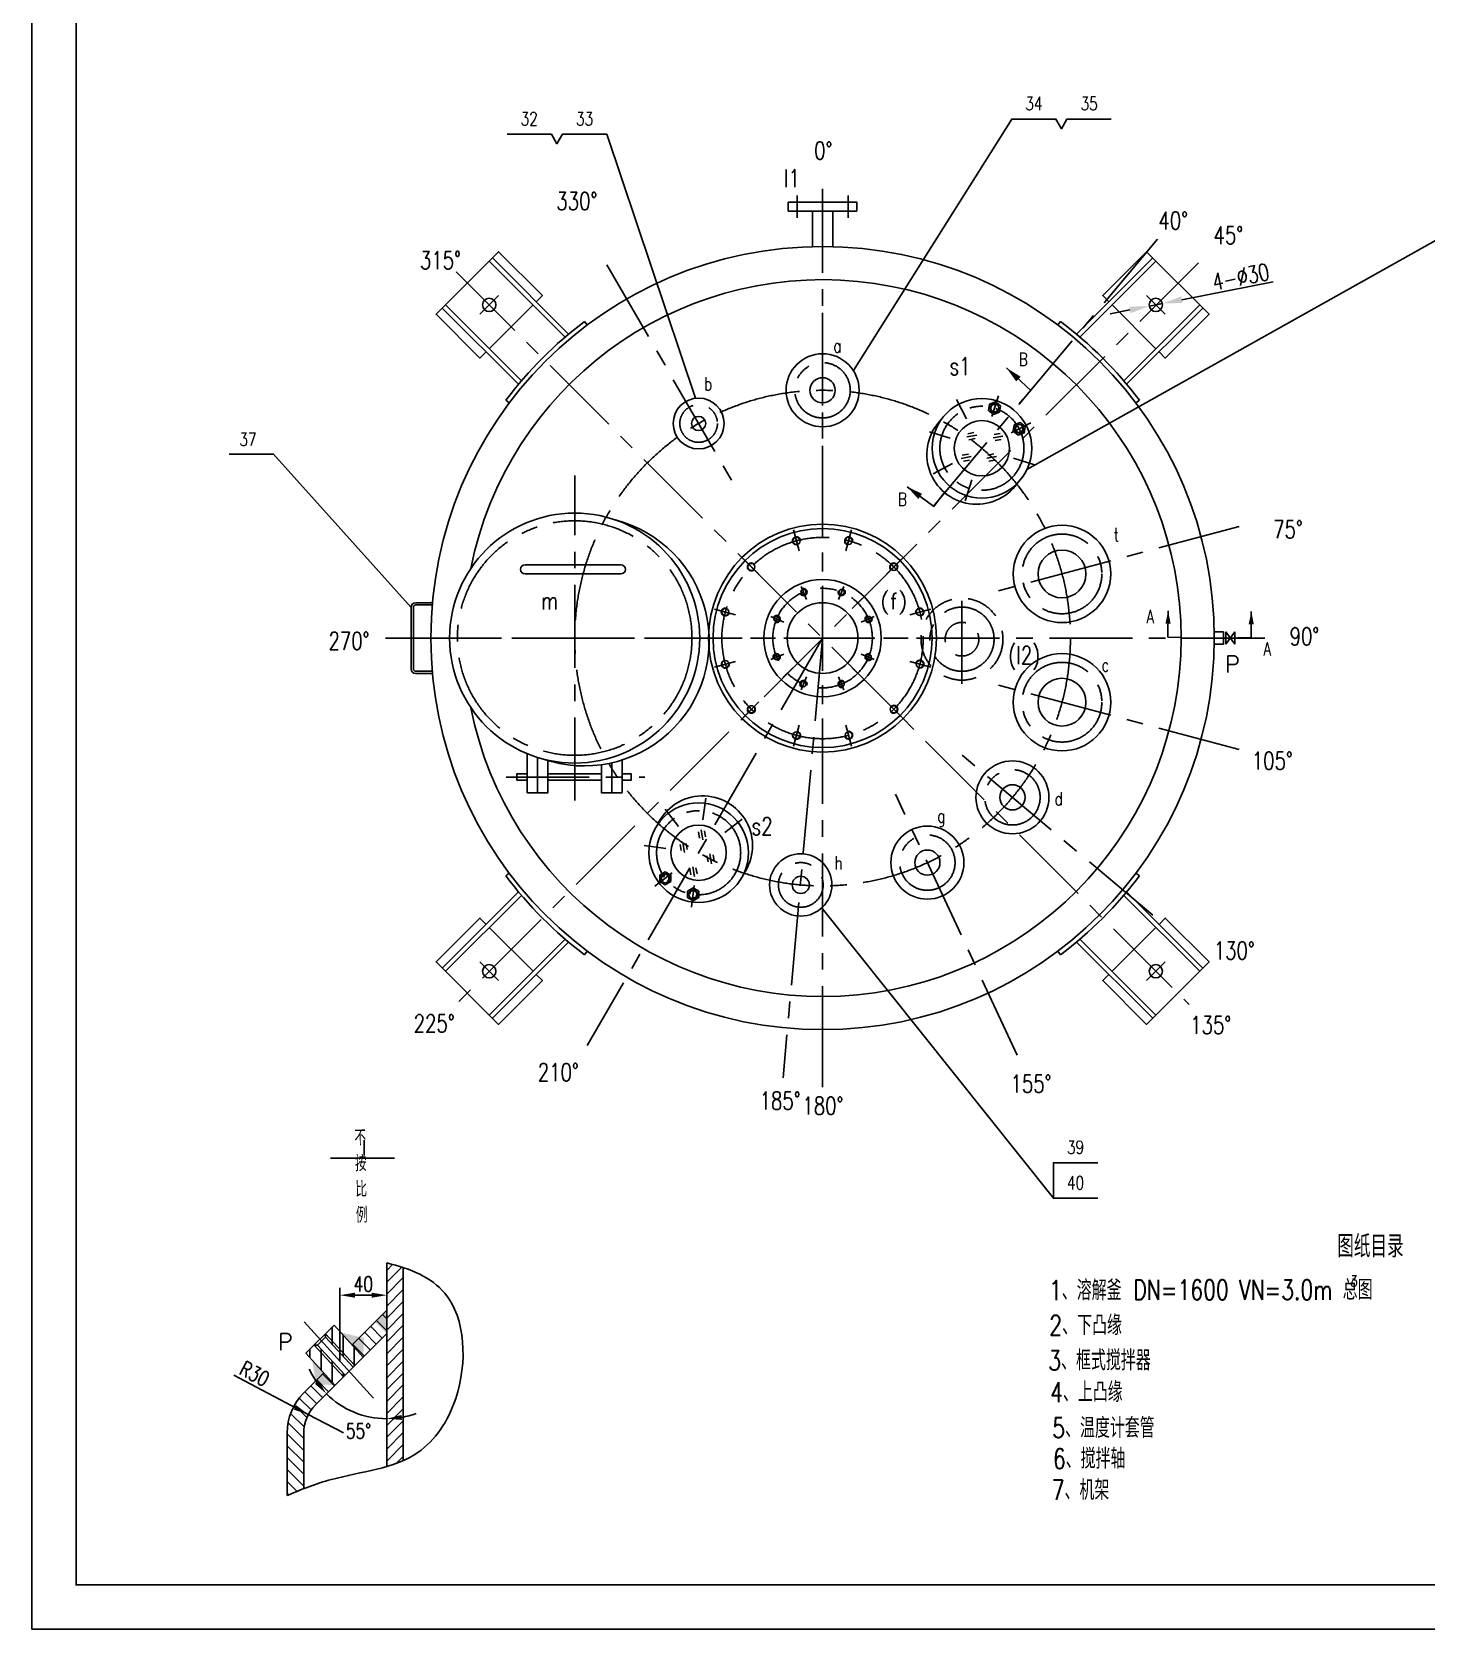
# Model space of a CAD drawing. Extents: x 6109 to 86747, y -17046 to 6992.
# Drawn here: x 35972 to 39121, y -9655 to -6045 of the extents above; entities that cross this region are included whole.
import ezdxf
from ezdxf.enums import TextEntityAlignment as Align

# ---------------------------------------------------------------- set-up
doc = ezdxf.new("R2010")
doc.units = 0
doc.header["$LTSCALE"] = 150
doc.header["$MEASUREMENT"] = 0
doc.linetypes.add('CENTER', pattern=[2, 1.25, -0.25, 0.25, -0.25])
doc.linetypes.add('DASHED', pattern=[0.75, 0.5, -0.25])
doc.layers.get('0').update_dxf_attribs({"linetype": 'CONTINUOUS'})
doc.layers.get('DEFPOINTS').update_dxf_attribs({"linetype": 'CONTINUOUS'})
for name, color, linetype in [('BZ', 7, 'CONTINUOUS'), ('CEN', 2, 'CENTER'), ('HGJ', 1, 'CONTINUOUS'), ('HGJX', 2, 'CENTER'), ('HGJY', 7, 'CONTINUOUS'), ('JGHF', 5, 'CONTINUOUS'), ('K1', 4, 'CONTINUOUS'), ('SB', 1, 'CONTINUOUS'), ('SBY', 5, 'CENTER'), ('TANK', 1, 'CONTINUOUS'), ('TANKX', 7, 'CONTINUOUS'), ('ZXX', 2, 'CENTER'), ('ZZ', 1, 'CONTINUOUS'), ('ZZX', 2, 'CENTER'), ('ZZY', 7, 'DASHED')]:
    doc.layers.add(name, color=color, linetype=linetype)
doc.styles.add('HZ', font='txt', dxfattribs={"width": 0.75, "bigfont": 'hztxt'})
doc.styles.add('HZFS', font='simplex.shx', dxfattribs={"width": 0.75, "bigfont": 'hzfs.shx'})
doc.styles.get("Standard").update_dxf_attribs({"font": 'txt', "width": 0.75, "bigfont": 'hztxt.shx'})
doc.dimstyles.get("Standard").update_dxf_attribs({"dimtxt": 0.18, "dimasz": 0.18, "dimexe": 0.18, "dimexo": 0.0625, "dimgap": 0.09, "dimtad": 0, "dimtih": 1, "dimtoh": 1, "dimdec": 4, "dimzin": 0, "dimdsep": 46, "dimtxsty": 'Standard', "dimcen": 0.09, "dimadec": 0, "dimazin": 0, "dimtfac": 1, "dimtdec": 4, "dimtofl": 0, "dimtmove": 0, "dimatfit": 3, "dimfxl": 1, "dimtolj": 1, "dimtzin": 0, "dimarcsym": 0})

# ---------------------------------------------------------------- blocks, each defined once
blk = doc.blocks.new('*D164')
at = {"color": 0, "linetype": 'ByBlock'}
for p in [(36492, 273.7), (36739.9, 143.3)]:
    blk.add_line(p, (36660.2, 185.2), dxfattribs=at)
blk.add_solid([(36632.8, 206.1), (36627.5, 196), (36660.2, 185.2)], dxfattribs=at)
at = {"layer": 'DEFPOINTS', "color": 0, "linetype": 'ByBlock'}
for p in [(36660.2, 185.2), (36739.9, 143.3)]:
    blk.add_point(p, dxfattribs=at)
at = {"color": 0, "linetype": 'ByBlock', "insert": (36538.9, 277.3), "char_height": 34, "attachment_point": 5, "rotation": 332.2502}
blk.add_mtext('\\A1;R30', dxfattribs=at)
blk = doc.blocks.new('*D162')
at = {"color": 0, "linetype": 'ByBlock'}
for start, end in [(204.7497, 214.8749), (225, 270), (280.1251, 290.2503)]:
    blk.add_arc((36837.4, 368.1), 192.6, start, end, dxfattribs=at)
for points in [[(36683.7, 261.6), (36675, 254.3), (36701.1, 231.9)], [(36871.7, 172.8), (36870.7, 184.1), (36837.4, 175.4)]]:
    blk.add_solid(points, dxfattribs=at)
at = {"layer": 'DEFPOINTS', "color": 0, "linetype": 'ByBlock'}
for p in [(36837.4, 527.6), (36837.4, 368.1), (36676.2, 207), (36741, 201.3), (36837.4, 67.5)]:
    blk.add_point(p, dxfattribs=at)
at = {"color": 0, "linetype": 'ByBlock', "insert": (36773.6, 147.6), "char_height": 34, "attachment_point": 5, "style": 'HZFS'}
blk.add_mtext('\\A1;55°', dxfattribs=at)
blk = doc.blocks.new('*D163')
at = {"color": 0, "linetype": 'ByBlock'}
for p, q in [((36731.8, 307.4), (36731.8, 471.7)), ((36837.4, 368.7), (36837.4, 471.7)), ((36765.8, 454.7), (36803.4, 454.7))]:
    blk.add_line(p, q, dxfattribs=at)
for points in [[(36765.8, 460.4), (36765.8, 449), (36731.8, 454.7)], [(36803.4, 460.4), (36803.4, 449), (36837.4, 454.7)]]:
    blk.add_solid(points, dxfattribs=at)
at = {"layer": 'DEFPOINTS', "color": 0, "linetype": 'ByBlock'}
for p in [(36837.4, 454.7), (36837.4, 368.1), (36731.8, 306.8)]:
    blk.add_point(p, dxfattribs=at)
at = {"color": 0, "linetype": 'ByBlock', "insert": (36784.6, 479.7), "char_height": 34, "attachment_point": 5}
blk.add_mtext('\\A1;40', dxfattribs=at)
blk = doc.blocks.new('*D160')
at = {"color": 0, "linetype": 'ByBlock'}
for p, q in [((38871, 2847.1), (38664.5, 2806.5)), ((38546.7, 2783.3), (38502.6, 2774.6)), ((38590.9, 2792), (38620.3, 2797.8))]:
    blk.add_line(p, q, dxfattribs=at)
for points in [[(38545.3, 2790.6), (38548.2, 2775.9), (38590.9, 2792)], [(38663, 2813.8), (38665.9, 2799.1), (38620.3, 2797.8)]]:
    blk.add_solid(points, dxfattribs=at)
at = {"layer": 'DEFPOINTS', "color": 0, "linetype": 'ByBlock'}
for p in [(38590.9, 2792), (38620.3, 2797.8)]:
    blk.add_point(p, dxfattribs=at)
at = {"color": 0, "linetype": 'ByBlock', "insert": (38797.4, 2858.1), "char_height": 38, "attachment_point": 5, "rotation": 11.1349, "style": 'HZ'}
blk.add_mtext('\\A1;4-∅30', dxfattribs=at)

msp = doc.modelspace()

# ---------------------------------------------------------------- hatches: boundary and pattern name
h = msp.add_hatch()
h.set_pattern_fill('ANSI31', color=256, scale=6, style=0)
h.set_pattern_definition([(45, (26561.983, -13128.672), (-13.470384, 13.470384), [])])
edge = h.paths.add_edge_path()
edge.add_spline(control_points=[(36773.31077, -9287.50659), (36786.24479, -9283.69077), (36798.8121, -9279.30779), (36810.81077, -9274.01598)], knot_values=[218.9980087087, 218.9980087087, 218.9980087087, 218.9980087087, 232.4635301868, 232.4635301868, 232.4635301868, 232.4635301868], degree=3, periodic=0)
edge.add_line((36810.81077, -9274.01598), (36810.81077, -8838.06715))
edge.add_spline(control_points=[(36810.81077, -8838.06715), (36798.75632, -8834.06243), (36786.20169, -8830.56062), (36773.31077, -8827.39694)], knot_values=[25.3600918222, 25.3600918222, 25.3600918222, 25.3600918222, 37.7192586282, 37.7192586282, 37.7192586282, 37.7192586282], degree=3, periodic=0)
edge.add_line((36773.31077, -8827.39694), (36773.31077, -9287.50659))
h = msp.add_hatch()
h.set_pattern_fill('ANSI31', color=256, scale=6, angle=90, style=0)
h.set_pattern_definition([(135, (26561.983, -13128.672), (-13.470384, -13.470384), [])])
edge = h.paths.add_edge_path()
edge.add_arc((36675.81077, -9211.71864), 90, 135, 180, ccw=False)
edge.add_line((36612.17116, -9148.07903), (36656.47434, -9103.77585))
edge.add_line((36656.47434, -9103.77585), (36631.24932, -9075.97587))
edge.add_line((36631.24932, -9075.97587), (36585.65466, -9121.57054))
edge.add_arc((36675.81077, -9211.72665), 127.5, 135, 180)
edge.add_line((36548.31077, -9211.72665), (36548.31077, -9353.38036))
edge.add_spline(control_points=[(36548.31077, -9353.38036), (36560.67457, -9347.88676), (36573.15593, -9342.61623), (36585.81077, -9337.67482)], knot_values=[296.0188238455, 296.0188238455, 296.0188238455, 296.0188238455, 309.5766633283, 309.5766633283, 309.5766633283, 309.5766633283], degree=3, periodic=0)
edge.add_line((36585.81077, -9337.67482), (36585.81077, -9211.71864))
h.paths.add_polyline_path([(36773.31077, -8986.93942), (36773.31077, -8933.91442), (36694.96392, -9012.26127), (36720.18895, -9040.06125)])
h = msp.add_hatch()
h.set_pattern_fill('ANSI31', color=256, scale=200, angle=45, style=0)
h.paths.add_polyline_path([(36701.17034, -9059.07986), (36720.18895, -9040.06125), (36654.59779, -8967.77459), (36634.83579, -8987.53659)])
h.paths.add_polyline_path([(36634.83579, -8987.53659), (36634.67953, -8994.95968), (36697.53923, -9062.71097), (36701.17034, -9059.07986)])
h.paths.add_polyline_path([(36675.49248, -9084.75772), (36679.12366, -9081.12653), (36616.60915, -9013.6599), (36626.33581, -9003.59422), (36622.74049, -8999.63189), (36609.20048, -9013.1719)])
h.paths.add_polyline_path([(36609.20048, -9013.1719), (36590.88319, -9031.48919), (36656.47434, -9103.77585), (36675.49248, -9084.75772)])

# ---------------------------------------------------------------- linework, layer by layer
for p, q in [((35971.86758, -1244.89701), (35971.86758, -9654.89701)), ((38084.20419, -6960.70226), (38106.46059, -6956.77786)), ((38086.42193, -6953.25724), (38100.11818, -6950.84223)), ((38088.83453, -6966.93978), (38102.53078, -6964.52476)), ((38143.19583, -6962.74708), (38165.45222, -6958.82268)), ((38145.41357, -6955.30206), (38159.10982, -6952.88704)), ((38073.72564, -7001.66787), (38087.42189, -6999.25285)), ((38131.08191, -7001.50647), (38144.77816, -6999.09145)), ((38147.82617, -6968.9846), (38161.52242, -6966.56958)), ((38071.5079, -7009.11289), (38093.7643, -7005.18849)), ((38076.13824, -7015.35041), (38089.83449, -7012.93539)), ((38128.86416, -7008.95149), (38151.12056, -7005.02708)), ((38133.49451, -7015.189), (38147.19076, -7012.77399)), ((37692.55593, -7170.92558), (37705.22228, -7218.19705)), ((37823.4726, -7170.92558), (37810.80625, -7218.19705)), ((37579.17877, -7236.38392), (37613.78388, -7270.98903)), ((37936.84976, -7236.38392), (37902.24465, -7270.98903)), ((37513.72043, -7349.76108), (37560.9919, -7362.42743)), ((38002.3081, -7349.76108), (37955.03663, -7362.42743)), ((37513.72043, -7480.67775), (37560.9919, -7468.0114)), ((38002.3081, -7480.67775), (37955.03663, -7468.0114)), ((37579.17877, -7594.05491), (37613.78388, -7559.44979)), ((37936.84976, -7594.05491), (37902.24465, -7559.44979)), ((37692.55593, -7659.51324), (37705.22228, -7612.24178)), ((37823.4726, -7659.51324), (37810.80625, -7612.24178)), ((37477.3894, -7853.49016), (37479.80442, -7867.18641)), ((37483.62692, -7848.85982), (37487.55132, -7871.11622)), ((37491.07194, -7851.07756), (37493.48696, -7864.77381)), ((37436.24068, -7881.97818), (37438.6557, -7895.67443)), ((37442.4782, -7877.34783), (37446.4026, -7899.60423)), ((37449.92322, -7879.56558), (37452.33823, -7893.26183)), ((37503.09225, -7902.81228), (37507.01665, -7925.06868)), ((37458.33851, -7936.71282), (37460.75352, -7950.40907)), ((37464.57602, -7932.08247), (37468.50043, -7954.33887)), ((37472.02104, -7934.30022), (37474.43606, -7947.99647)), ((37496.85473, -7907.44262), (37499.26975, -7921.13888)), ((37510.53727, -7905.03002), (37512.95228, -7918.72627)), ((36587.14786, -8960.40599), (36743.62622, -9132.85755)), ((36701.17034, -9059.07986), (36634.83579, -8987.53659)), ((36675.49248, -9084.75772), (36609.20048, -9013.1719)), ((36616.60915, -9013.6599), (36634.67953, -8994.95968)), ((35971.86758, -9654.89701), (41911.86758, -9654.89701))]:
    msp.add_line(p, q)
at = {"color": 7}
msp.add_line((36790.58787, -8590.28511), (36646.38663, -8590.28511), dxfattribs=at)
at = {"color": 1, "linetype": 'Continuous'}
for p, q in [((36654.59779, -8967.77459), (36720.18895, -9040.06125)), ((36590.88319, -9031.48919), (36656.47434, -9103.77585))]:
    msp.add_line(p, q, dxfattribs=at)
at = {"color": 1}
for points in [[(38157.67698, -6904.97445), (38144.01837, -6909.94578), (38132.88377, -6900.60274), (38135.40778, -6886.28837), (38149.06639, -6881.31705), (38160.20099, -6890.66009)], [(38191.10675, -6933.02537), (38188.58274, -6947.33973), (38199.71735, -6956.68278), (38213.37596, -6951.71145), (38215.89997, -6937.39708), (38204.76537, -6928.05404)], [(37415.24036, -7965.44971), (37415.24036, -7950.91452), (37402.65252, -7943.64692), (37390.06467, -7950.91452), (37390.06467, -7965.44971), (37402.65252, -7972.71731)], [(37453.03325, -7987.26945), (37465.62109, -7980.00185), (37478.20894, -7987.26945), (37478.20894, -8001.80464), (37465.62109, -8009.07223), (37453.03325, -8001.80464)]]:
    msp.add_lwpolyline(points, close=True, dxfattribs=at)
for centre, radius in [((38117.97533, -6986.23452), 112.5), ((38146.54238, -6895.63141), 10.03155), ((38117.97533, -6986.23452), 62.5), ((38202.24136, -6942.36841), 10.03155), ((37758.01427, -7415.21941), 257.5), ((37758.01427, -7415.21941), 247.5), ((37699.13293, -7195.47129), 8), ((37816.8956, -7195.47129), 8), ((37597.14747, -7254.35262), 8), ((37918.88106, -7254.35262), 8), ((37758.01427, -7415.21941), 132.5), ((37714.96238, -7311.28297), 6), ((37801.06615, -7311.28297), 6), ((37538.26614, -7356.33808), 8), ((37758.01427, -7415.21941), 80), ((37977.76239, -7356.33808), 8), ((37654.07782, -7372.16753), 6), ((37861.95071, -7372.16753), 6), ((37538.26614, -7474.10075), 8), ((37654.07782, -7458.2713), 6), ((37861.95071, -7458.2713), 6), ((37977.76239, -7474.10075), 8), ((37714.96238, -7519.15586), 6), ((37801.06615, -7519.15586), 6), ((37597.14747, -7576.08621), 8), ((37918.88106, -7576.08621), 8), ((37699.13293, -7634.96754), 8), ((37816.8956, -7634.96754), 8), ((37478.02108, -7900.34978), 112.5), ((37478.02108, -7900.34978), 62.5), ((37402.65252, -7958.18211), 10.03155), ((37465.62109, -7994.53704), 10.03155)]:
    msp.add_circle(centre, radius, dxfattribs=at)
at = {"color": 2, "linetype": 'CENTER', "ltscale": 0.8}
for centre in [(38117.97533, -6986.23452), (37478.02108, -7900.34978)]:
    msp.add_circle(centre, 95, dxfattribs=at)
at = {"color": 2, "linetype": 'CENTER'}
msp.add_circle((37758.01427, -7415.21941), 112.5, dxfattribs=at)
for centre, radius, start, end in [((38146.54238, -6895.63141), 8.34562, 62.27376643, 346.39863086), ((38202.24136, -6942.36841), 8.34562, 113.60136914, 37.72623357), ((37699.13293, -7195.47129), 9, 13.86660297, 285), ((37816.8956, -7195.47129), 9, 343.86660297, 255), ((37597.14747, -7254.35262), 9, 43.86660297, 315), ((37918.88106, -7254.35262), 9, 313.86660297, 225), ((37714.96238, -7311.28297), 8, 204.53761275, 121.96596177), ((37801.06615, -7311.28297), 8, 159.53761275, 76.96596177), ((37538.26614, -7356.33808), 9, 73.86660297, 345), ((37977.76239, -7356.33808), 9, 283.86660297, 195), ((37654.07782, -7372.16753), 8, 249.53761275, 166.96596177), ((37861.95071, -7372.16753), 8, 114.53761275, 31.96596177), ((37538.26614, -7474.10075), 9, 103.86660297, 15), ((37654.07782, -7458.2713), 8, 294.53761275, 211.96596177), ((37861.95071, -7458.2713), 8, 69.53761275, 346.96596177), ((37977.76239, -7474.10075), 9, 253.86660297, 165), ((37714.96238, -7519.15586), 8, 339.53761275, 256.96596177), ((37801.06615, -7519.15586), 8, 24.53761275, 301.96596177), ((37597.14747, -7576.08621), 9, 133.86660297, 45), ((37918.88106, -7576.08621), 9, 223.86660297, 135), ((37699.13293, -7634.96754), 9, 163.86660297, 75), ((37816.8956, -7634.96754), 9, 193.86660297, 105), ((37402.65252, -7958.18211), 8.34562, 303.60136914, 227.72623357), ((37465.62109, -7994.53704), 8.34562, 252.27376643, 176.39863086)]:
    msp.add_arc(centre, radius, start, end)
at = {"color": 1}
for centre, start, end in [((38106.10453, -7000.38159), 135.29194709, 324.70805291), ((37487.25492, -7884.3563), 325.29194709, 154.70805291)]:
    msp.add_arc(centre, 112.5, start, end, dxfattribs=at)
msp.add_open_spline([(36773.31077, -8827.39694), (36826.85616, -8840.53804), (36948.70353, -8888.96464), (36959.11967, -9114.19451), (36843.21924, -9289.15231), (36677.32261, -9301.53849), (36580.54182, -9339.05916), (36548.31077, -9353.38036)], degree=3, knots=[25.3600918222, 25.3600918222, 25.3600918222, 25.3600918222, 76.6967327741, 156.3782439544, 206.0163846334, 274.2328706758, 309.5766633283, 309.5766633283, 309.5766633283, 309.5766633283])
at = {"layer": 'BZ'}
for points in [[(37827.54555, -6810.81615), (38185.23528, -6242.29069), (38285.23528, -6242.29069), (38297.73528, -6263.94069), (38310.23528, -6242.29069), (38410.23528, -6242.29069)], [(37470.97752, -6873.17738), (37270.35612, -6276.43167), (37170.35612, -6276.43167), (37157.85612, -6298.08167), (37145.35612, -6276.43167), (37045.35612, -6276.43167)], [(38219.58038, -7034.53217), (39205.91479, -6481.18298), (39305.91479, -6481.18298)], [(36828.75833, -7345.76584), (36517.34863, -6999.75251), (36417.34863, -6999.75251)], [(37758.01427, -8027.26592), (38279.63562, -8681.10518), (38379.63562, -8681.10518)], [(38279.63562, -8681.10518), (38279.63562, -8601.10518), (38379.63562, -8601.10518)]]:
    msp.add_lwpolyline(points, dxfattribs=at)
at = {"layer": 'CEN'}
for p, q in [((37758.01427, -8389.52503), (37758.01427, -6440.91379)), ((37758.01427, -8389.52503), (37758.01427, -6440.91379)), ((37758.01427, -8389.52503), (37758.01427, -6440.91379)), ((37758.01427, -6680.50026), (37758.01427, -7127.14499)), ((38060.51799, -6875.86), (38083.35638, -6919.73214)), ((38155.39343, -6867.55948), (38140.52032, -6914.73094)), ((38228.34985, -6928.77718), (38184.47771, -6951.61557)), ((37999.30028, -6948.81643), (38046.47174, -6963.68953)), ((38007.6008, -7043.69186), (38051.47294, -7020.85348)), ((38236.65038, -7023.65262), (38189.47891, -7008.77952)), ((37198.01427, -7782.46941), (37198.01427, -7047.96941)), ((37758.01427, -7784.41941), (37758.01427, -7046.01941)), ((38080.55723, -7104.90957), (38095.43033, -7057.73811)), ((38073.01427, -7518.36398), (38073.01427, -7313.90071)), ((36770.35565, -7415.21941), (38757.16102, -7415.21941)), ((36830.76427, -7415.21941), (37565.26427, -7415.21941)), ((37758.01427, -7415.21941), (37226.20888, -8336.33335)), ((37388.81427, -7415.21941), (38127.21427, -7415.21941)), ((37043.48072, -7729.28184), (37356.34356, -7729.28184)), ((37494.26301, -7776.98009), (37487.8071, -7826.0176)), ((37402.27031, -7801.62946), (37432.38005, -7840.86923)), ((37576.74141, -7824.59901), (37537.50163, -7854.70875)), ((37354.65139, -7884.10785), (37403.6889, -7890.56376)), ((37379.30076, -7976.10055), (37418.54053, -7945.99081)), ((37461.77915, -8023.71947), (37468.23507, -7974.68196))]:
    msp.add_line(p, q, dxfattribs=at)
msp.add_circle((37758.01427, -7415.21941), 227.5, dxfattribs=at)
at = {"layer": 'DEFPOINTS', "color": 0, "linetype": 'ByBlock'}
for p in [(36746.79427, -8960.43093), (36609.20048, -9013.1719), (36618.86805, -9004.52154), (36618.86805, -9004.52154), (36634.86218, -8988.38952)]:
    msp.add_point(p, dxfattribs=at)
at = {"layer": 'HGJ'}
for p, q in [((37735.01427, -6450.21941), (37735.01427, -6531.03561)), ((37781.01427, -6450.21941), (37781.01427, -6531.03561))]:
    msp.add_line(p, q, dxfattribs=at)
msp.add_lwpolyline([(37835.51427, -6450.21941), (37680.51427, -6450.21941), (37680.51427, -6430.21941), (37835.51427, -6430.21941), (37835.51427, -6450.21941)], dxfattribs=at)
for centre, radius in [((37758.01427, -6855.21941), 82.5), ((37758.01427, -6855.21941), 28.5), ((37478.01427, -6930.24519), 57.5), ((37478.01427, -6930.24519), 16), ((38298.93273, -7270.28075), 110), ((38298.93273, -7270.28075), 54), ((38298.93273, -7560.15808), 110), ((38298.93273, -7560.15808), 54), ((38186.99915, -7775.18047), 82.5), ((38186.99915, -7775.18047), 28.5), ((37994.82141, -7922.68604), 82.5), ((37708.77464, -7973.05044), 70.45345), ((37994.82141, -7922.68604), 28.5), ((37708.77464, -7973.05044), 19.40801)]:
    msp.add_circle(centre, radius, dxfattribs=at)
at = {"layer": 'HGJX'}
for p, q in [((37700.51427, -6465.21941), (37700.51427, -6415.21941)), ((37758.01427, -6570.21941), (37758.01427, -6400.21941)), ((37815.51427, -6465.21941), (37815.51427, -6415.21941)), ((38514.87347, -6513.74332), (38008.16274, -7117.10407)), ((38607.57347, -6567.01162), (36930.12363, -8243.0893)), ((36930.134, -6587.33915), (38585.89453, -8243.09968)), ((37270.86145, -6571.44599), (37562.25888, -7076.16114)), ((38699.12123, -7163.05056), (38130.04067, -7315.53524)), ((37758.01427, -7415.21941), (37668.91187, -8409.02578)), ((38699.12123, -7667.38826), (38130.04067, -7514.90359)), ((38504.37567, -8041.49099), (38056.12961, -7665.36789)), ((38197.99456, -8357.91606), (37922.61302, -7768.00389)), ((37758.01427, -8260.21941), (37758.01427, -8430.21941))]:
    msp.add_line(p, q, dxfattribs=at)
for centre, radius in [((37758.01427, -6855.21941), 62.5), ((37758.01427, -7415.21941), 560), ((37478.01427, -6930.24519), 42.5), ((37198.01427, -7415.21941), 265), ((38298.93273, -7270.28075), 90), ((38298.93273, -7560.15808), 90), ((38186.99915, -7775.18047), 62.5), ((37994.82141, -7922.68604), 62.5), ((37708.77464, -7973.05044), 50.5)]:
    msp.add_circle(centre, radius, dxfattribs=at)
at = {"layer": 'JGHF'}
for points in [[(36720.18895, -9040.06125), (36670.26147, -8984.09476), (36722.37374, -8997.44791)], [(36656.47434, -9103.77585), (36605.47459, -9048.78471), (36613.28923, -9101.29436)]]:
    msp.add_solid(points, dxfattribs=at)
at = {"layer": 'K1', "const_width": 4}
msp.add_lwpolyline([(36071.86758, -9554.89701), (36071.86758, -1494.89701), (41811.86758, -1494.89701), (41811.86758, -9554.89701)], close=True, dxfattribs=at)
at = {"layer": 'SB'}
for p, q in [((36828.75833, -7485.21941), (36828.75833, -7345.21941)), ((36833.75833, -7485.21941), (36833.75833, -7345.21941)), ((36838.75833, -7335.21941), (36876.6375, -7335.21941)), ((36838.75833, -7340.21941), (36876.19796, -7340.21941)), ((38642.90352, -7401.21941), (38663.44886, -7401.21941)), ((38642.90352, -7429.21941), (38663.44886, -7429.21941)), ((38663.44886, -7429.21941), (38663.44886, -7401.21941)), ((38689.44886, -7429.21941), (38669.44886, -7401.21941)), ((38689.44886, -7401.21941), (38669.44886, -7429.21941)), ((38669.44886, -7429.21941), (38669.44886, -7401.21941)), ((38689.44886, -7429.21941), (38689.44886, -7401.21941)), ((36838.75833, -7490.21941), (36876.19796, -7490.21941)), ((36838.75833, -7495.21941), (36876.6375, -7495.21941)), ((36773.31077, -8933.91442), (36694.96392, -9012.26127)), ((36654.59779, -8967.77459), (36590.88319, -9031.48919)), ((36773.31077, -8986.93942), (36612.17116, -9148.07903)), ((36634.67953, -8994.95968), (36634.83579, -8987.53659)), ((36616.60915, -9013.6599), (36609.76557, -9013.35928)), ((36679.12366, -9081.12653), (36616.60915, -9013.6599)), ((36697.53923, -9062.71097), (36634.67953, -8994.95968)), ((36631.24932, -9075.97587), (36585.65466, -9121.57054)), ((36548.31077, -9353.38036), (36548.31077, -9211.72665)), ((36585.81077, -9337.67482), (36585.81077, -9211.71864))]:
    msp.add_line(p, q, dxfattribs=at)
for centre, radius, start, end in [((36838.75833, -7345.21941), 10, 90, 180), ((36838.75833, -7345.21941), 5, 90, 180), ((36838.75833, -7485.21941), 10, 180, 270), ((36838.75833, -7485.21941), 5, 180, 270), ((36675.81077, -9211.72665), 127.5, 135, 180), ((36675.81077, -9211.71864), 90, 135, 180)]:
    msp.add_arc(centre, radius, start, end, dxfattribs=at)
at = {"layer": 'SBY'}
msp.add_solid([(36773.31077, -8986.93942), (36773.31077, -8933.91442), (36746.79427, -8960.43093)], dxfattribs=at)
at = {"layer": 'TANK'}
for p, q in [((38228.43991, -6856.00996), (38202.80745, -6883.38198)), ((38009.25816, -7117.92142), (38031.68409, -7087.86601)), ((37085.81428, -7249.57514), (37302.38528, -7249.57514)), ((37302.38528, -7270.15061), (37085.81428, -7270.15061)), ((38538.27443, -7413.38313), (38568.27359, -7413.60847)), ((38726.22085, -7414.79491), (38696.2217, -7414.56957)), ((36773.31077, -8827.39694), (36773.31077, -9287.50659)), ((36810.81077, -8838.06715), (36810.81077, -9274.01598))]:
    msp.add_line(p, q, dxfattribs=at)
for points in [[(37114.24594, -7685.014), (37114.24594, -7764.97078), (37090.85804, -7764.97078), (37090.85804, -7676.60762)], [(37114.24594, -7685.014), (37114.24594, -7764.97078), (37137.63384, -7764.97078), (37137.63384, -7691.19125)], [(37090.85804, -7736.3001), (37067.20517, -7736.3001), (37067.20517, -7722.26359), (37090.85804, -7722.26359)], [(37137.63384, -7722.26359), (37258.39469, -7722.26359)], [(37281.78259, -7697.16029), (37281.78259, -7764.97078), (37258.39469, -7764.97078), (37258.39469, -7701.4406)], [(37281.78259, -7697.16029), (37281.78259, -7764.97078), (37305.17049, -7764.97078), (37305.17049, -7690.78756)], [(37305.17049, -7722.26359), (37325.66618, -7722.26359), (37325.66618, -7736.3001), (37305.17049, -7736.3001)], [(37258.39469, -7736.3001), (37137.63384, -7736.3001)]]:
    msp.add_lwpolyline(points, dxfattribs=at)
for centre, radius in [((37758.01427, -7415.21941), 885), ((37198.01427, -7415.21941), 282.5)]:
    msp.add_circle(centre, radius, dxfattribs=at)
for centre, radius, start, end in [((37758.01427, -7415.21941), 810, 191.20934993, 168.79065007), ((37219.277, -7421.66202), 282.5, 250.88959473, 75.39681222), ((37085.81428, -7259.86288), 10.28774, 90, 270), ((37302.38528, -7259.86288), 10.28774, 270, 90)]:
    msp.add_arc(centre, radius, start, end, dxfattribs=at)
at = {"layer": 'TANKX'}
for p, q in [((38228.43991, -6856.00996), (38173.69588, -6804.74505)), ((38009.25816, -7117.92142), (37949.14734, -7073.06955)), ((38538.27443, -7413.38313), (38538.72512, -7353.38482)), ((38726.22085, -7414.79491), (38726.67154, -7354.7966))]:
    msp.add_line(p, q, dxfattribs=at)
at = {"layer": 'TANKX', "linetype": 'CENTER'}
msp.add_circle((38073.004, -7417.76197), 72.5, dxfattribs=at)
at = {"layer": 'TANKX'}
for points in [[(38173.69588, -6804.74505), (38195.5413, -6835.225), (38205.54259, -6824.54497)], [(37949.14734, -7073.06955), (37983.00033, -7089.20106), (37974.25016, -7100.92809)], [(38538.72512, -7353.38482), (38544.35665, -7382.85151), (38532.65156, -7382.76359)], [(38726.67154, -7354.7966), (38732.30307, -7384.26329), (38720.59798, -7384.17537)]]:
    msp.add_solid(points, dxfattribs=at)
at = {"layer": 'ZXX'}
for p, q in [((37668.57548, -7325.78063), (37691.0142, -7348.21935)), ((37709.61034, -7298.36201), (37721.75409, -7327.67961)), ((37806.41819, -7298.36201), (37794.27444, -7327.67961)), ((37847.45305, -7325.78063), (37825.01433, -7348.21935)), ((37641.15686, -7366.81549), (37670.47447, -7378.95924)), ((37874.87167, -7366.81549), (37845.55406, -7378.95924)), ((37641.15686, -7463.62333), (37670.47447, -7451.47958)), ((37874.87167, -7463.62333), (37845.55406, -7451.47958)), ((37668.57548, -7504.65819), (37691.0142, -7482.21947)), ((37709.61034, -7532.07681), (37721.75409, -7502.75921)), ((37806.41819, -7532.07681), (37794.27444, -7502.75921)), ((37847.45305, -7504.65819), (37825.01433, -7482.21947))]:
    msp.add_line(p, q, dxfattribs=at)
at = {"layer": 'ZZ'}
for p, q in [((37004.98362, -6563.19382), (37176.5898, -6734.79999)), ((37012.05469, -6556.12275), (37184.25551, -6728.32357)), ((38503.97384, -6556.12275), (38331.77302, -6728.32357)), ((38511.04491, -6563.19382), (38339.43873, -6734.79999)), ((36898.9176, -6669.25983), (37071.11843, -6841.46066)), ((36905.98867, -6662.18877), (37077.59485, -6833.79494)), ((37004.98362, -6761.18372), (37103.97857, -6662.18877)), ((38412.04996, -6662.18877), (38511.04491, -6761.18372)), ((38610.03986, -6662.18877), (38438.43368, -6833.79494)), ((38617.11093, -6669.25983), (38444.9101, -6841.46066)), ((37226.55126, -6707.5669), (37220.54603, -6699.57083)), ((38289.47727, -6707.5669), (38295.4825, -6699.57083)), ((37050.36175, -6883.75641), (37042.36568, -6877.75118)), ((38465.66678, -6883.75641), (38473.66285, -6877.75118)), ((37050.36175, -7946.68241), (37042.36568, -7952.68765)), ((38465.66678, -7946.68241), (38473.66285, -7952.68765)), ((36898.9176, -8161.17899), (37071.11843, -7988.97817)), ((36905.98867, -8168.25006), (37077.59485, -7996.64388)), ((38610.03986, -8168.25006), (38438.43368, -7996.64388)), ((38617.11093, -8161.17899), (38444.9101, -7988.97817)), ((37103.97857, -8168.25006), (37004.98362, -8069.25511)), ((38511.04491, -8069.25511), (38412.04996, -8168.25006)), ((37004.98362, -8267.24501), (37176.5898, -8095.63883)), ((37012.05469, -8274.31608), (37184.25551, -8102.11525)), ((38503.97384, -8274.31608), (38331.77302, -8102.11525)), ((38511.04491, -8267.24501), (38339.43873, -8095.63883)), ((37226.55126, -8122.87193), (37220.54603, -8130.868)), ((38289.47727, -8122.87193), (38295.4825, -8130.868))]:
    msp.add_line(p, q, dxfattribs=at)
for points in [[(36997.91255, -6768.25478), (36983.77042, -6782.39692), (36884.77547, -6683.40197), (37026.19682, -6541.98061), (37125.19177, -6640.97556), (37111.04964, -6655.1177)], [(38404.97889, -6655.1177), (38390.83676, -6640.97556), (38489.83171, -6541.98061), (38631.25306, -6683.40197), (38532.25811, -6782.39692), (38518.11598, -6768.25478)], [(37111.04964, -8175.32113), (37125.19177, -8189.46326), (37026.19682, -8288.45821), (36884.77547, -8147.03685), (36983.77042, -8048.04191), (36997.91255, -8062.18404)], [(38518.11598, -8062.18404), (38532.25811, -8048.04191), (38631.25306, -8147.03685), (38489.83171, -8288.45821), (38390.83676, -8189.46326), (38404.97889, -8175.32113)]]:
    msp.add_lwpolyline(points, dxfattribs=at)
for centre in [(37004.98362, -6662.18877), (38511.04491, -6662.18877), (37004.98362, -8168.25006), (38511.04491, -8168.25006)]:
    msp.add_circle(centre, 15, dxfattribs=at)
for start, end in [(126.90737577, 143.09262423), (36.90737577, 53.09262423), (216.90737577, 233.09262423), (306.90737577, 323.09262423)]:
    msp.add_arc((37758.01427, -7415.21941), 895, start, end, dxfattribs=at)
at = {"layer": 'ZZX'}
for p, q in [((36983.77042, -6683.40197), (37026.19682, -6640.97556)), ((38489.83171, -6640.97556), (38532.25811, -6683.40197)), ((37026.19682, -8189.46326), (36983.77042, -8147.03685)), ((38532.25811, -8147.03685), (38489.83171, -8189.46326))]:
    msp.add_line(p, q, dxfattribs=at)
at = {"layer": 'ZZY'}
for radius in [92.5, 38]:
    msp.add_circle((38073.004, -7417.76197), radius, dxfattribs=at)

# ---------------------------------------------------------------- texts
at = {"style": 'HZFS', "width": 0.75}
for s, height, p in [('B', 29.4, (38201.42505, -6799.87818)), ('B', 29.4, (37928.38282, -7115.97619)), ('图纸目录', 50, (38920.84046, -8814.83941)), ('1、溶解釜', 45, (38269.54555, -8911.83353)), ('DN=1600 VN=3.0m 总图', 45, (38460.08674, -8910.67372)), ('3', 25, (38950.57723, -8880.81253)), ('2、下凸缘          ', 45, (38270.34859, -8990.68686)), ('3、框式搅拌器       ', 45, (38267.9221, -9070.11853)), ('4、上凸缘          ', 45, (38272.08834, -9141.93734)), ('5、温度计套管   ', 45, (38276.95982, -9222.74414)), ('6、搅拌轴   ', 45, (38278.35167, -9292.28578)), ('7、机架  ', 45, (38275.63265, -9362.92894))]:
    msp.add_text(s, height=height, dxfattribs=at).set_placement(p)
at = {"color": 7, "style": 'HZ', "width": 0.75}
msp.add_text('I', height=35, dxfattribs=at).set_placement((36722.17233, -8584.9502), align=Align.CENTER)
at = {"color": 7, "linetype": 'ByBlock', "insert": (36715.23258, -8631.65383), "char_height": 35, "width": 0.75, "attachment_point": 5, "rotation": 1.09845116, "style": 'HZ'}
msp.add_mtext('不按比例', dxfattribs=at)
at = {"layer": 'BZ', "style": 'HZFS', "width": 0.75}
for s, p in [('34', (38235.23528, -6222.29069)), ('35', (38360.23528, -6222.29069)), ('32', (37095.35612, -6256.43167)), ('33', (37220.35612, -6256.43167)), ('37', (36459.79413, -6980.99464)), ('39', (38329.63562, -8581.10518)), ('40', (38329.63562, -8661.10518))]:
    msp.add_text(s, height=30, dxfattribs=at).set_placement(p, align=Align.CENTER)
at = {"layer": 'BZ'}
for p in [(38684.31237, -7492.97106), (36544.36211, -9024.25122)]:
    msp.add_text('P', height=37.5, dxfattribs=at).set_placement(p, align=Align.CENTER)
at = {"layer": 'HGJY', "width": 0.75}
for s, style, p in [('0%%d', 'HZFS', (37739.16733, -6333.44397)), ('330%%d', 'HZFS', (37156.48751, -6447.68593)), ('40%%d', 'HZFS', (38516.76249, -6491.66752)), ('45%%d', 'HZFS', (38641.44321, -6524.89136)), ('315%%d', 'HZFS', (36848.40839, -6581.20097)), ('75%%d', 'HZFS', (38775.96491, -7189.49922)), ('90%%d', 'HZFS', (38813.19599, -7431.36145)), ('270%%d', 'HZFS', (36641.9019, -7441.5274)), ('(l2)', 'HZ', (38177.70294, -7473.87316)), ('105%%d', 'HZFS', (38727.75872, -7712.3907)), ('130%%d', 'HZFS', (38641.76593, -8141.54998)), ('225%%d', 'HZFS', (36834.21146, -8306.20981)), ('135%%d', 'HZFS', (38588.64344, -8309.83433)), ('210%%d', 'HZFS', (37114.71563, -8416.35662)), ('155%%d', 'HZFS', (38182.68649, -8442.3499)), ('185%%d', 'HZFS', (37615.78513, -8480.68366)), ('180%%d', 'HZFS', (37712.44441, -8492.137))]:
    msp.add_text(s, height=40, dxfattribs=dict(at, style=style)).set_placement(p)
for s, height, style, p in [('l1', 40, 'HZ', (37688.57793, -6376.15162)), ('a', 30, 'HZFS', (37791.43444, -6754.79889)), ('s1', 40, 'HZFS', (38068.38092, -6800.90775)), ('b', 30, 'HZFS', (37499.5413, -6840.55378)), ('t', 30, 'HZFS', (38421.69224, -7181.29945)), ('m', 40, 'HZFS', (37141.47964, -7330.66518)), ('c', 30, 'HZFS', (38396.98812, -7475.98221)), ('d', 30, 'HZFS', (38291.38474, -7778.2077)), ('s2', 40, 'HZFS', (37621.40404, -7840.54853)), ('g', 30, 'HZFS', (38025.99485, -7822.11058)), ('h', 30, 'HZFS', (37793.99075, -7923.32873))]:
    msp.add_text(s, height=height, dxfattribs=dict(at, style=style)).set_placement(p, align=Align.MIDDLE)
at = {"layer": 'HGJY'}
msp.add_text('(f)', height=36, dxfattribs=at).set_placement((37919.0362, -7334.48378), align=Align.MIDDLE)
at = {"layer": 'TANKX', "style": 'HZFS', "width": 0.75}
for p in [(38489.58933, -7381.5162), (38753.88197, -7454.31958)]:
    msp.add_text('A', height=30, dxfattribs=at).set_placement(p)

# ---------------------------------------------------------------- dimensions: what is measured, and where the dimension line sits
dim = msp.add_diameter_dim_2p(p1=(38496.25169, -6664.94791), p2=(38525.68694, -6659.1543), text='4-<>', dimstyle='Standard', override={"dimtxt": 38, "dimasz": 45, "dimexe": 22, "dimgap": 6, "dimtad": 1, "dimtih": 0, "dimtoh": 0, "dimdec": 0, "dimtxsty": 'HZ', "dimtdec": 0, "dimtofl": 1})
dim.commit()
dim.dimension.update_dxf_attribs({"geometry": '*D160', "text_midpoint": (38707.54766, -6623.35946), "dimtype": 163, "insert": (-94.63842, -9456.92599)})
dim = msp.add_angular_dim_2l(base=(36676.98641, -9153.7781), line1=((36773.31077, -8827.39694), (36773.31077, -9287.50659)), line2=((36773.31077, -8986.93942), (36612.17116, -9148.07903)), text='55%%d', dimstyle='Standard', override={"dimtxt": 34, "dimasz": 34, "dimexe": 17, "dimexo": 0.625, "dimgap": 8, "dimtad": 2, "dimdec": 0, "dimzin": 8, "dimtxsty": 'HZFS', "dimcen": 2.5, "dimazin": 2, "dimtdec": 0, "dimtofl": 1})
dim.commit()
dim.dimension.update_dxf_attribs({"geometry": '*D162', "text_midpoint": (36719.79027, -9172.0045), "dimtype": 162, "insert": (-64.04864, -9355.03462)})
dim = msp.add_linear_dim(base=(36773.31077, -8900.34392), p1=(36667.70459, -9048.23058), p2=(36773.31077, -8986.93942), text='40', dimstyle='Standard', override={"dimtxt": 34, "dimasz": 34, "dimexe": 17, "dimexo": 0.625, "dimgap": 8, "dimtad": 1, "dimtih": 0, "dimtoh": 0, "dimdec": 0, "dimzin": 8, "dimlunit": 6, "dimcen": 2.5, "dimtdec": 0, "dimtofl": 1})
dim.commit()
dim.dimension.update_dxf_attribs({"geometry": '*D163', "text_midpoint": (36720.50768, -8875.34392), "insert": (-64.04864, -9355.03462)})
dim = msp.add_radius_dim(center=(36675.81077, -9211.71864), mpoint=(36596.16174, -9169.81361), text='R30', dimstyle='Standard', override={"dimtxt": 34, "dimasz": 34, "dimexe": 17, "dimexo": 0.625, "dimgap": 8, "dimtad": 1, "dimtih": 0, "dimtoh": 0, "dimdec": 0, "dimzin": 8, "dimlunit": 6, "dimcen": 2.5, "dimtdec": 0, "dimtofl": 1})
dim.commit()
dim.dimension.update_dxf_attribs({"geometry": '*D164', "text_midpoint": (36463.22644, -9099.87354), "dimtype": 164, "insert": (-64.04864, -9355.03462)})

doc.saveas('drawing.dxf')
